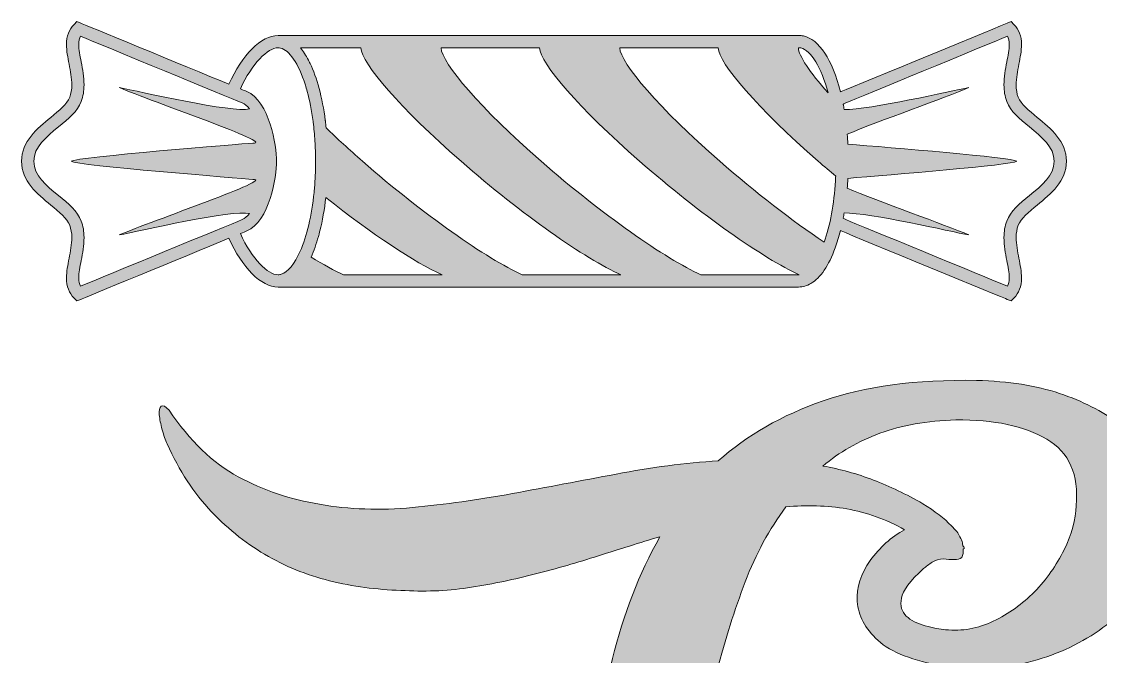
# Model space of a CAD drawing. Header units: inches. Extents: x 0.41 to 5.59, y -4.98 to -1.02.
# Drawn here: x 0.795 to 3, y -2.677 to -1.38 of the extents above; entities that cross this region are included whole.
import ezdxf

# ---------------------------------------------------------------- set-up
doc = ezdxf.new("R2010")
doc.units = ezdxf.units.IN
doc.header["$MEASUREMENT"] = 0
doc.layers.add('Layer 1', color=7, linetype='Continuous')

# ---------------------------------------------------------------- blocks, each defined once
blk = doc.blocks.new('block 4')
at = {"layer": 'Layer 1', "true_color": 0xc4963c}
h = blk.add_hatch(color=33, dxfattribs=at)
h.dxf.hatch_style = 2
edge = h.paths.add_edge_path()
edge.add_spline(control_points=[(1.0921, -2.2432), (1.0886, -2.2353), (1.0852, -2.2256), (1.0821, -2.2141), (1.079, -2.2026), (1.0771, -2.1925), (1.0762, -2.1836), (1.0753, -2.1748), (1.0766, -2.1691), (1.0801, -2.1664), (1.0837, -2.1637), (1.089, -2.1664), (1.0961, -2.1743), (1.1385, -2.2371), (1.1856, -2.2824), (1.2374, -2.3102), (1.2891, -2.338), (1.3446, -2.3568), (1.4039, -2.3665), (1.464, -2.3771), (1.5273, -2.3793), (1.5936, -2.3732), (1.66, -2.367), (1.7281, -2.3575), (1.798, -2.3446), (1.8678, -2.3318), (1.9384, -2.3186), (2.0096, -2.3049), (2.0808, -2.2912), (2.1504, -2.2821), (2.2186, -2.2777), (2.277, -2.2256), (2.3484, -2.1847), (2.4329, -2.1551), (2.5173, -2.1255), (2.6219, -2.1116), (2.7466, -2.1134), (2.8121, -2.1151), (2.8685, -2.124), (2.9158, -2.1399), (2.9631, -2.1558), (3.0032, -2.1762), (3.0359, -2.2009), (3.0686, -2.2257), (3.093, -2.2533), (3.1089, -2.2839), (3.1248, -2.3144), (3.1332, -2.3447), (3.1341, -2.3748), (3.1376, -2.4252), (3.1263, -2.4718), (3.1003, -2.5147), (3.0741, -2.5576), (3.0397, -2.5941), (2.9968, -2.6242), (2.9538, -2.6543), (2.905, -2.6762), (2.8501, -2.6899), (2.7953, -2.7036), (2.7382, -2.706), (2.679, -2.6972), (2.6162, -2.6866), (2.5715, -2.6691), (2.545, -2.6448), (2.5184, -2.6204), (2.5043, -2.5939), (2.5025, -2.5652), (2.5007, -2.5364), (2.5096, -2.5086), (2.529, -2.4816), (2.5485, -2.4546), (2.5719, -2.4336), (2.5994, -2.4185), (2.5613, -2.3973), (2.522, -2.3832), (2.4813, -2.3761), (2.4406, -2.369), (2.399, -2.3677), (2.3566, -2.3721), (2.3229, -2.4172), (2.2953, -2.4683), (2.2736, -2.5253), (2.2519, -2.5824), (2.2327, -2.6428), (2.2159, -2.7065), (2.1991, -2.7702), (2.1827, -2.8356), (2.1668, -2.9028), (2.1509, -2.9701), (2.1339, -3.0364), (2.1157, -3.1019), (2.0976, -3.1673), (2.0768, -3.2308), (2.0534, -3.2923), (2.0299, -3.3537), (2.0005, -3.4101), (1.9651, -3.4614), (2.0332, -3.4738), (2.0985, -3.4858), (2.1609, -3.4973), (2.2232, -3.5088), (2.282, -3.5183), (2.3373, -3.5258), (2.3926, -3.5333), (2.4455, -3.5382), (2.4959, -3.5404), (2.5463, -3.5426), (2.5936, -3.541), (2.6378, -3.5357), (2.6653, -3.5322), (2.7017, -3.5258), (2.7473, -3.5165), (2.7929, -3.5072), (2.8395, -3.4913), (2.8873, -3.4687), (2.9351, -3.4462), (2.9802, -3.4155), (3.0226, -3.3765), (3.0651, -3.3376), (3.0978, -3.2872), (3.1208, -3.2252), (3.1217, -3.2182), (3.1268, -3.2138), (3.1361, -3.212), (3.1454, -3.2102), (3.154, -3.2107), (3.162, -3.2133), (3.1699, -3.216), (3.1765, -3.2215), (3.1819, -3.2299), (3.1872, -3.2383), (3.1876, -3.2491), (3.1832, -3.2624), (3.1779, -3.2783), (3.1714, -3.2967), (3.1639, -3.3175), (3.1564, -3.3383), (3.15, -3.354), (3.1447, -3.3646), (3.1146, -3.4238), (3.0781, -3.4749), (3.0352, -3.5178), (2.9923, -3.5607), (2.9474, -3.5961), (2.9006, -3.624), (2.8537, -3.6518), (2.8064, -3.6728), (2.7586, -3.687), (2.7108, -3.7011), (2.6648, -3.7087), (2.6206, -3.7095), (2.5543, -3.7113), (2.4912, -3.708), (2.4315, -3.6996), (2.3718, -3.6912), (2.3128, -3.6795), (2.2544, -3.6644), (2.196, -3.6494), (2.1361, -3.6324), (2.0746, -3.6134), (2.0131, -3.5943), (1.9479, -3.5755), (1.8789, -3.557), (1.8285, -3.6021), (1.7683, -3.6377), (1.6984, -3.6638), (1.6286, -3.6898), (1.5436, -3.7016), (1.4437, -3.6989), (1.3871, -3.698), (1.3406, -3.6892), (1.3044, -3.6723), (1.2681, -3.6554), (1.2411, -3.6346), (1.2234, -3.6097), (1.2058, -3.5848), (1.1958, -3.5582), (1.1936, -3.5297), (1.1914, -3.5013), (1.1971, -3.4751), (1.2108, -3.4511), (1.2246, -3.4272), (1.2467, -3.4076), (1.2772, -3.3925), (1.3077, -3.3774), (1.3455, -3.3703), (1.3906, -3.3712), (1.4428, -3.3738), (1.5041, -3.3803), (1.5744, -3.3904), (1.6447, -3.4006), (1.721, -3.4132), (1.8033, -3.4283), (1.8404, -3.3664), (1.8689, -3.2939), (1.8889, -3.2108), (1.9088, -3.1278), (1.9271, -3.0414), (1.9439, -2.9517), (1.9607, -2.862), (1.9802, -2.7721), (2.0023, -2.682), (2.0244, -2.5919), (2.0567, -2.5088), (2.0992, -2.4328), (2.0585, -2.4452), (2.0167, -2.4582), (1.9738, -2.4719), (1.9308, -2.4856), (1.888, -2.498), (1.8451, -2.509), (1.8021, -2.5201), (1.7586, -2.5291), (1.7144, -2.5362), (1.6701, -2.5433), (1.625, -2.5455), (1.579, -2.5428), (1.5295, -2.5419), (1.4808, -2.536), (1.4331, -2.5249), (1.3853, -2.5139), (1.3406, -2.4967), (1.2991, -2.4732), (1.2575, -2.4498), (1.2188, -2.4193), (1.183, -2.3818), (1.1471, -2.3442), (1.1169, -2.298), (1.0921, -2.2432)], knot_values=[0, 0, 0, 0, 1, 1, 1, 2, 2, 2, 3, 3, 3, 4, 4, 4, 5, 5, 5, 6, 6, 6, 7, 7, 7, 8, 8, 8, 9, 9, 9, 10, 10, 10, 11, 11, 11, 12, 12, 12, 13, 13, 13, 14, 14, 14, 15, 15, 15, 16, 16, 16, 17, 17, 17, 18, 18, 18, 19, 19, 19, 20, 20, 20, 21, 21, 21, 22, 22, 22, 23, 23, 23, 24, 24, 24, 25, 25, 25, 26, 26, 26, 27, 27, 27, 28, 28, 28, 29, 29, 29, 30, 30, 30, 31, 31, 31, 32, 32, 32, 33, 33, 33, 34, 34, 34, 35, 35, 35, 36, 36, 36, 37, 37, 37, 38, 38, 38, 39, 39, 39, 40, 40, 40, 41, 41, 41, 42, 42, 42, 43, 43, 43, 44, 44, 44, 45, 45, 45, 46, 46, 46, 47, 47, 47, 48, 48, 48, 49, 49, 49, 50, 50, 50, 51, 51, 51, 52, 52, 52, 53, 53, 53, 54, 54, 54, 55, 55, 55, 56, 56, 56, 57, 57, 57, 58, 58, 58, 59, 59, 59, 60, 60, 60, 61, 61, 61, 62, 62, 62, 63, 63, 63, 64, 64, 64, 65, 65, 65, 66, 66, 66, 67, 67, 67, 68, 68, 68, 69, 69, 69, 70, 70, 70, 71, 71, 71, 72, 72, 72, 73, 73, 73, 74, 74, 74, 75, 75, 75, 76, 76, 76, 76], degree=3, periodic=1)
edge = h.paths.add_edge_path()
edge.add_spline(control_points=[(1.4238, -3.618), (1.4954, -3.6215), (1.556, -3.6146), (1.6056, -3.5972), (1.6551, -3.5799), (1.698, -3.5542), (1.7343, -3.5203), (1.6679, -3.5025), (1.6064, -3.4882), (1.5498, -3.4775), (1.4932, -3.4668), (1.4459, -3.4614), (1.4079, -3.4614), (1.3689, -3.4614), (1.3364, -3.4688), (1.3103, -3.4835), (1.2842, -3.4982), (1.2697, -3.515), (1.2666, -3.5337), (1.2635, -3.5524), (1.2741, -3.5703), (1.2984, -3.5872), (1.3227, -3.6042), (1.3645, -3.6144), (1.4238, -3.618)], knot_values=[0, 0, 0, 0, 1, 1, 1, 2, 2, 2, 3, 3, 3, 4, 4, 4, 5, 5, 5, 6, 6, 6, 7, 7, 7, 8, 8, 8, 8], degree=3, periodic=1)
edge = h.paths.add_edge_path()
edge.add_spline(control_points=[(2.7214, -2.4557), (2.7214, -2.4566), (2.7205, -2.4575), (2.7188, -2.4583), (2.7197, -2.4645), (2.7188, -2.4703), (2.7161, -2.4756), (2.7126, -2.4782), (2.7073, -2.4796), (2.7002, -2.4796), (2.6931, -2.4796), (2.686, -2.4791), (2.679, -2.4782), (2.6701, -2.4782), (2.6624, -2.4805), (2.6558, -2.4849), (2.6491, -2.4893), (2.6432, -2.4937), (2.6378, -2.4981), (2.6104, -2.5229), (2.5954, -2.5431), (2.5927, -2.5585), (2.5901, -2.574), (2.5934, -2.5862), (2.6027, -2.595), (2.612, -2.6039), (2.6248, -2.6105), (2.6412, -2.6149), (2.6575, -2.6193), (2.6715, -2.622), (2.683, -2.6229), (2.7166, -2.6264), (2.7491, -2.6207), (2.7805, -2.6056), (2.8119, -2.5906), (2.84, -2.5705), (2.8647, -2.5453), (2.8895, -2.52), (2.9096, -2.4915), (2.9251, -2.4597), (2.9406, -2.4278), (2.9488, -2.3978), (2.9497, -2.3694), (2.9558, -2.3058), (2.9359, -2.2604), (2.8899, -2.2334), (2.8439, -2.2065), (2.782, -2.1934), (2.7042, -2.1943), (2.6449, -2.1961), (2.5932, -2.2051), (2.549, -2.2215), (2.5047, -2.2379), (2.4658, -2.2602), (2.4322, -2.2885), (2.4676, -2.2947), (2.5021, -2.3042), (2.5357, -2.317), (2.5693, -2.3299), (2.6029, -2.346), (2.6365, -2.3655), (2.6613, -2.3805), (2.6807, -2.3955), (2.6949, -2.4106), (2.7037, -2.4185), (2.7095, -2.4261), (2.7122, -2.4331), (2.7148, -2.4376), (2.7166, -2.4415), (2.7175, -2.4451), (2.7175, -2.4477), (2.7177, -2.4495), (2.7181, -2.4504), (2.7186, -2.4513), (2.7197, -2.453), (2.7214, -2.4557)], knot_values=[0, 0, 0, 0, 1, 1, 1, 2, 2, 2, 3, 3, 3, 4, 4, 4, 5, 5, 5, 6, 6, 6, 7, 7, 7, 8, 8, 8, 9, 9, 9, 10, 10, 10, 11, 11, 11, 12, 12, 12, 13, 13, 13, 14, 14, 14, 15, 15, 15, 16, 16, 16, 17, 17, 17, 18, 18, 18, 19, 19, 19, 20, 20, 20, 21, 21, 21, 22, 22, 22, 23, 23, 23, 24, 24, 24, 25, 25, 25, 25], degree=3, periodic=1)
at = {"layer": 'Layer 1', "lineweight": 0}
for points, knots in [([(1.0921, -2.2432), (1.0886, -2.2353), (1.0852, -2.2256), (1.0821, -2.2141), (1.079, -2.2026), (1.0771, -2.1925), (1.0762, -2.1836), (1.0753, -2.1748), (1.0766, -2.1691), (1.0801, -2.1664), (1.0837, -2.1637), (1.089, -2.1664), (1.0961, -2.1743), (1.1385, -2.2371), (1.1856, -2.2824), (1.2374, -2.3102), (1.2891, -2.338), (1.3446, -2.3568), (1.4039, -2.3665), (1.464, -2.3771), (1.5273, -2.3793), (1.5936, -2.3732), (1.66, -2.367), (1.7281, -2.3575), (1.798, -2.3446), (1.8678, -2.3318), (1.9384, -2.3186), (2.0096, -2.3049), (2.0808, -2.2912), (2.1504, -2.2821), (2.2186, -2.2777), (2.277, -2.2256), (2.3484, -2.1847), (2.4329, -2.1551), (2.5173, -2.1255), (2.6219, -2.1116), (2.7466, -2.1134), (2.8121, -2.1151), (2.8685, -2.124), (2.9158, -2.1399), (2.9631, -2.1558), (3.0032, -2.1762), (3.0359, -2.2009), (3.0686, -2.2257), (3.093, -2.2533), (3.1089, -2.2839), (3.1248, -2.3144), (3.1332, -2.3447), (3.1341, -2.3748), (3.1376, -2.4252), (3.1263, -2.4718), (3.1003, -2.5147), (3.0741, -2.5576), (3.0397, -2.5941), (2.9968, -2.6242), (2.9538, -2.6543), (2.905, -2.6762), (2.8501, -2.6899), (2.7953, -2.7036), (2.7382, -2.706), (2.679, -2.6972), (2.6162, -2.6866), (2.5715, -2.6691), (2.545, -2.6448), (2.5184, -2.6204), (2.5043, -2.5939), (2.5025, -2.5652), (2.5007, -2.5364), (2.5096, -2.5086), (2.529, -2.4816), (2.5485, -2.4546), (2.5719, -2.4336), (2.5994, -2.4185), (2.5613, -2.3973), (2.522, -2.3832), (2.4813, -2.3761), (2.4406, -2.369), (2.399, -2.3677), (2.3566, -2.3721), (2.3229, -2.4172), (2.2953, -2.4683), (2.2736, -2.5253), (2.2519, -2.5824), (2.2327, -2.6428), (2.2159, -2.7065), (2.1991, -2.7702), (2.1827, -2.8356), (2.1668, -2.9028), (2.1509, -2.9701), (2.1339, -3.0364), (2.1157, -3.1019), (2.0976, -3.1673), (2.0768, -3.2308), (2.0534, -3.2923), (2.0299, -3.3537), (2.0005, -3.4101), (1.9651, -3.4614), (2.0332, -3.4738), (2.0985, -3.4858), (2.1609, -3.4973), (2.2232, -3.5088), (2.282, -3.5183), (2.3373, -3.5258), (2.3926, -3.5333), (2.4455, -3.5382), (2.4959, -3.5404), (2.5463, -3.5426), (2.5936, -3.541), (2.6378, -3.5357), (2.6653, -3.5322), (2.7017, -3.5258), (2.7473, -3.5165), (2.7929, -3.5072), (2.8395, -3.4913), (2.8873, -3.4687), (2.9351, -3.4462), (2.9802, -3.4155), (3.0226, -3.3765), (3.0651, -3.3376), (3.0978, -3.2872), (3.1208, -3.2252), (3.1217, -3.2182), (3.1268, -3.2138), (3.1361, -3.212), (3.1454, -3.2102), (3.154, -3.2107), (3.162, -3.2133), (3.1699, -3.216), (3.1765, -3.2215), (3.1819, -3.2299), (3.1872, -3.2383), (3.1876, -3.2491), (3.1832, -3.2624), (3.1779, -3.2783), (3.1714, -3.2967), (3.1639, -3.3175), (3.1564, -3.3383), (3.15, -3.354), (3.1447, -3.3646), (3.1146, -3.4238), (3.0781, -3.4749), (3.0352, -3.5178), (2.9923, -3.5607), (2.9474, -3.5961), (2.9006, -3.624), (2.8537, -3.6518), (2.8064, -3.6728), (2.7586, -3.687), (2.7108, -3.7011), (2.6648, -3.7087), (2.6206, -3.7095), (2.5543, -3.7113), (2.4912, -3.708), (2.4315, -3.6996), (2.3718, -3.6912), (2.3128, -3.6795), (2.2544, -3.6644), (2.196, -3.6494), (2.1361, -3.6324), (2.0746, -3.6134), (2.0131, -3.5943), (1.9479, -3.5755), (1.8789, -3.557), (1.8285, -3.6021), (1.7683, -3.6377), (1.6984, -3.6638), (1.6286, -3.6898), (1.5436, -3.7016), (1.4437, -3.6989), (1.3871, -3.698), (1.3406, -3.6892), (1.3044, -3.6723), (1.2681, -3.6554), (1.2411, -3.6346), (1.2234, -3.6097), (1.2058, -3.5848), (1.1958, -3.5582), (1.1936, -3.5297), (1.1914, -3.5013), (1.1971, -3.4751), (1.2108, -3.4511), (1.2246, -3.4272), (1.2467, -3.4076), (1.2772, -3.3925), (1.3077, -3.3774), (1.3455, -3.3703), (1.3906, -3.3712), (1.4428, -3.3738), (1.5041, -3.3803), (1.5744, -3.3904), (1.6447, -3.4006), (1.721, -3.4132), (1.8033, -3.4283), (1.8404, -3.3664), (1.8689, -3.2939), (1.8889, -3.2108), (1.9088, -3.1278), (1.9271, -3.0414), (1.9439, -2.9517), (1.9607, -2.862), (1.9802, -2.7721), (2.0023, -2.682), (2.0244, -2.5919), (2.0567, -2.5088), (2.0992, -2.4328), (2.0585, -2.4452), (2.0167, -2.4582), (1.9738, -2.4719), (1.9308, -2.4856), (1.888, -2.498), (1.8451, -2.509), (1.8021, -2.5201), (1.7586, -2.5291), (1.7144, -2.5362), (1.6701, -2.5433), (1.625, -2.5455), (1.579, -2.5428), (1.5295, -2.5419), (1.4808, -2.536), (1.4331, -2.5249), (1.3853, -2.5139), (1.3406, -2.4967), (1.2991, -2.4732), (1.2575, -2.4498), (1.2188, -2.4193), (1.183, -2.3818), (1.1471, -2.3442), (1.1169, -2.298), (1.0921, -2.2432)], [0, 0, 0, 0, 1, 1, 1, 2, 2, 2, 3, 3, 3, 4, 4, 4, 5, 5, 5, 6, 6, 6, 7, 7, 7, 8, 8, 8, 9, 9, 9, 10, 10, 10, 11, 11, 11, 12, 12, 12, 13, 13, 13, 14, 14, 14, 15, 15, 15, 16, 16, 16, 17, 17, 17, 18, 18, 18, 19, 19, 19, 20, 20, 20, 21, 21, 21, 22, 22, 22, 23, 23, 23, 24, 24, 24, 25, 25, 25, 26, 26, 26, 27, 27, 27, 28, 28, 28, 29, 29, 29, 30, 30, 30, 31, 31, 31, 32, 32, 32, 33, 33, 33, 34, 34, 34, 35, 35, 35, 36, 36, 36, 37, 37, 37, 38, 38, 38, 39, 39, 39, 40, 40, 40, 41, 41, 41, 42, 42, 42, 43, 43, 43, 44, 44, 44, 45, 45, 45, 46, 46, 46, 47, 47, 47, 48, 48, 48, 49, 49, 49, 50, 50, 50, 51, 51, 51, 52, 52, 52, 53, 53, 53, 54, 54, 54, 55, 55, 55, 56, 56, 56, 57, 57, 57, 58, 58, 58, 59, 59, 59, 60, 60, 60, 61, 61, 61, 62, 62, 62, 63, 63, 63, 64, 64, 64, 65, 65, 65, 66, 66, 66, 67, 67, 67, 68, 68, 68, 69, 69, 69, 70, 70, 70, 71, 71, 71, 72, 72, 72, 73, 73, 73, 74, 74, 74, 75, 75, 75, 76, 76, 76, 76]), ([(2.7214, -2.4557), (2.7214, -2.4566), (2.7205, -2.4575), (2.7188, -2.4583), (2.7197, -2.4645), (2.7188, -2.4703), (2.7161, -2.4756), (2.7126, -2.4782), (2.7073, -2.4796), (2.7002, -2.4796), (2.6931, -2.4796), (2.686, -2.4791), (2.679, -2.4782), (2.6701, -2.4782), (2.6624, -2.4805), (2.6558, -2.4849), (2.6491, -2.4893), (2.6432, -2.4937), (2.6378, -2.4981), (2.6104, -2.5229), (2.5954, -2.5431), (2.5927, -2.5585), (2.5901, -2.574), (2.5934, -2.5862), (2.6027, -2.595), (2.612, -2.6039), (2.6248, -2.6105), (2.6412, -2.6149), (2.6575, -2.6193), (2.6715, -2.622), (2.683, -2.6229), (2.7166, -2.6264), (2.7491, -2.6207), (2.7805, -2.6056), (2.8119, -2.5906), (2.84, -2.5705), (2.8647, -2.5453), (2.8895, -2.52), (2.9096, -2.4915), (2.9251, -2.4597), (2.9406, -2.4278), (2.9488, -2.3978), (2.9497, -2.3694), (2.9558, -2.3058), (2.9359, -2.2604), (2.8899, -2.2334), (2.8439, -2.2065), (2.782, -2.1934), (2.7042, -2.1943), (2.6449, -2.1961), (2.5932, -2.2051), (2.549, -2.2215), (2.5047, -2.2379), (2.4658, -2.2602), (2.4322, -2.2885), (2.4676, -2.2947), (2.5021, -2.3042), (2.5357, -2.317), (2.5693, -2.3299), (2.6029, -2.346), (2.6365, -2.3655), (2.6613, -2.3805), (2.6807, -2.3955), (2.6949, -2.4106), (2.7037, -2.4185), (2.7095, -2.4261), (2.7122, -2.4331), (2.7148, -2.4376), (2.7166, -2.4415), (2.7175, -2.4451), (2.7175, -2.4477), (2.7177, -2.4495), (2.7181, -2.4504), (2.7186, -2.4513), (2.7197, -2.453), (2.7214, -2.4557)], [0, 0, 0, 0, 1, 1, 1, 2, 2, 2, 3, 3, 3, 4, 4, 4, 5, 5, 5, 6, 6, 6, 7, 7, 7, 8, 8, 8, 9, 9, 9, 10, 10, 10, 11, 11, 11, 12, 12, 12, 13, 13, 13, 14, 14, 14, 15, 15, 15, 16, 16, 16, 17, 17, 17, 18, 18, 18, 19, 19, 19, 20, 20, 20, 21, 21, 21, 22, 22, 22, 23, 23, 23, 24, 24, 24, 25, 25, 25, 25])]:
    blk.add_open_spline(points, degree=3, knots=knots, dxfattribs=at)
blk = doc.blocks.new('block 2')
at = {"layer": 'Layer 1', "true_color": 0xc4963c}
h = blk.add_hatch(color=33, dxfattribs=at)
h.dxf.hatch_style = 2
edge = h.paths.add_edge_path()
edge.add_spline(control_points=[(2.47, -1.523), (2.4694, -1.5232), (2.4688, -1.5235), (2.4682, -1.5238), (2.4517, -1.4579), (2.4246, -1.4166), (2.3926, -1.4096), (2.3894, -1.4089), (2.386, -1.4085), (2.3827, -1.4085), (2.3827, -1.4085), (1.319, -1.4085), (1.319, -1.4085), (1.2844, -1.4085), (1.2454, -1.4481), (1.2185, -1.5081), (1.1287, -1.4711), (0.9181, -1.3843), (0.9156, -1.3833), (0.9156, -1.3833), (0.9079, -1.3801), (0.9079, -1.3801), (0.9079, -1.3801), (0.902, -1.386), (0.902, -1.386), (0.8916, -1.3962), (0.8866, -1.4096), (0.8866, -1.4271), (0.8866, -1.4399), (0.8892, -1.4532), (0.8919, -1.4673), (0.8946, -1.4813), (0.8974, -1.4959), (0.8974, -1.5096), (0.8974, -1.5191), (0.896, -1.5273), (0.8933, -1.5346), (0.8881, -1.5485), (0.8718, -1.5618), (0.8545, -1.576), (0.8265, -1.5989), (0.7948, -1.6248), (0.7948, -1.6656), (0.7948, -1.7063), (0.8265, -1.7322), (0.8545, -1.7551), (0.8718, -1.7693), (0.8881, -1.7826), (0.8933, -1.7965), (0.896, -1.8038), (0.8974, -1.812), (0.8974, -1.8215), (0.8974, -1.8352), (0.8946, -1.8498), (0.8919, -1.8638), (0.8892, -1.8779), (0.8866, -1.8912), (0.8866, -1.904), (0.8866, -1.9215), (0.8916, -1.9349), (0.902, -1.9451), (0.902, -1.9451), (0.9079, -1.951), (0.9079, -1.951), (0.9079, -1.951), (0.9156, -1.9478), (0.9156, -1.9478), (0.9181, -1.9468), (1.1287, -1.86), (1.2185, -1.823), (1.2454, -1.883), (1.2844, -1.9226), (1.319, -1.9226), (1.319, -1.9226), (2.3827, -1.9226), (2.3827, -1.9226), (2.3914, -1.9226), (2.3999, -1.9201), (2.408, -1.9153), (2.4273, -1.9038), (2.4444, -1.8788), (2.4575, -1.8427), (2.4615, -1.8317), (2.4651, -1.8198), (2.4682, -1.8073), (2.4688, -1.8076), (2.4694, -1.8079), (2.47, -1.8081), (2.5069, -1.8232), (2.8062, -1.9466), (2.8092, -1.9478), (2.8092, -1.9478), (2.8169, -1.951), (2.8169, -1.951), (2.8169, -1.951), (2.8228, -1.9451), (2.8228, -1.9451), (2.8331, -1.9349), (2.8382, -1.9215), (2.8382, -1.904), (2.8382, -1.8912), (2.8356, -1.8779), (2.8329, -1.8638), (2.8302, -1.8498), (2.8274, -1.8352), (2.8274, -1.8215), (2.8274, -1.812), (2.8287, -1.8038), (2.8315, -1.7965), (2.8367, -1.7826), (2.853, -1.7693), (2.8703, -1.7551), (2.8983, -1.7322), (2.93, -1.7063), (2.93, -1.6656), (2.93, -1.6248), (2.8983, -1.5989), (2.8703, -1.576), (2.853, -1.5618), (2.8367, -1.5485), (2.8315, -1.5346), (2.8287, -1.5273), (2.8274, -1.5191), (2.8274, -1.5096), (2.8274, -1.4959), (2.8302, -1.4813), (2.8329, -1.4673), (2.8356, -1.4532), (2.8382, -1.4399), (2.8382, -1.4271), (2.8382, -1.4096), (2.8331, -1.3962), (2.8228, -1.386), (2.8228, -1.386), (2.8169, -1.3801), (2.8169, -1.3801), (2.8169, -1.3801), (2.8092, -1.3833), (2.8092, -1.3833), (2.8062, -1.3845), (2.5069, -1.5079), (2.47, -1.523)], knot_values=[0, 0, 0, 0, 1, 1, 1, 2, 2, 2, 3, 3, 3, 4, 4, 4, 5, 5, 5, 6, 6, 6, 7, 7, 7, 8, 8, 8, 9, 9, 9, 10, 10, 10, 11, 11, 11, 12, 12, 12, 13, 13, 13, 14, 14, 14, 15, 15, 15, 16, 16, 16, 17, 17, 17, 18, 18, 18, 19, 19, 19, 20, 20, 20, 21, 21, 21, 22, 22, 22, 23, 23, 23, 24, 24, 24, 25, 25, 25, 26, 26, 26, 27, 27, 27, 28, 28, 28, 29, 29, 29, 30, 30, 30, 31, 31, 31, 32, 32, 32, 33, 33, 33, 34, 34, 34, 35, 35, 35, 36, 36, 36, 37, 37, 37, 38, 38, 38, 39, 39, 39, 40, 40, 40, 41, 41, 41, 42, 42, 42, 43, 43, 43, 44, 44, 44, 45, 45, 45, 46, 46, 46, 47, 47, 47, 47], degree=3, periodic=1)
edge = h.paths.add_edge_path()
edge.add_spline(control_points=[(2.3827, -1.4336), (2.3842, -1.4336), (2.3857, -1.4338), (2.3872, -1.4341), (2.4082, -1.4386), (2.4292, -1.4738), (2.4429, -1.5258), (2.4049, -1.4831), (2.3831, -1.4504), (2.3822, -1.4336), (2.3822, -1.4336), (2.3827, -1.4336), (2.3827, -1.4336)], knot_values=[0, 0, 0, 0, 1, 1, 1, 2, 2, 2, 3, 3, 3, 4, 4, 4, 4], degree=3, periodic=1)
edge = h.paths.add_edge_path()
edge.add_spline(control_points=[(2.3827, -1.8975), (2.3827, -1.8975), (2.1832, -1.8975), (2.1832, -1.8975), (2.1107, -1.8652), (1.9803, -1.7736), (1.8566, -1.6656), (1.733, -1.5575), (1.6536, -1.4659), (1.652, -1.4336), (1.652, -1.4336), (1.8533, -1.4336), (1.8533, -1.4336), (1.8549, -1.4659), (1.9342, -1.5575), (2.0579, -1.6656), (2.1814, -1.7735), (2.3117, -1.865), (2.3842, -1.8974), (2.3837, -1.8974), (2.3832, -1.8975), (2.3827, -1.8975)], knot_values=[0, 0, 0, 0, 1, 1, 1, 2, 2, 2, 3, 3, 3, 4, 4, 4, 5, 5, 5, 6, 6, 6, 7, 7, 7, 7], degree=3, periodic=1)
edge = h.paths.add_edge_path()
edge.add_spline(control_points=[(1.4529, -1.8975), (1.4342, -1.8892), (1.4117, -1.8769), (1.3864, -1.8614), (1.3921, -1.8487), (1.3971, -1.8346), (1.4014, -1.8193), (1.4018, -1.8178), (1.4022, -1.8163), (1.4026, -1.8148), (1.4032, -1.8125), (1.4038, -1.8103), (1.4043, -1.808), (1.4097, -1.7871), (1.4138, -1.7641), (1.4165, -1.7396), (1.5103, -1.814), (1.599, -1.8729), (1.6541, -1.8975), (1.6541, -1.8975), (1.4529, -1.8975), (1.4529, -1.8975)], knot_values=[0, 0, 0, 0, 1, 1, 1, 2, 2, 2, 3, 3, 3, 4, 4, 4, 5, 5, 5, 6, 6, 6, 7, 7, 7, 7], degree=3, periodic=1)
edge = h.paths.add_edge_path()
edge.add_spline(control_points=[(1.8181, -1.8975), (1.7456, -1.8652), (1.6152, -1.7736), (1.4915, -1.6656), (1.4645, -1.6419), (1.4396, -1.6191), (1.4172, -1.5976), (1.4167, -1.5927), (1.4162, -1.5878), (1.4156, -1.583), (1.4156, -1.583), (1.4155, -1.5822), (1.4155, -1.5822), (1.4093, -1.5344), (1.3985, -1.4948), (1.3844, -1.4655), (1.3838, -1.4641), (1.3832, -1.4629), (1.3825, -1.4616), (1.3821, -1.4607), (1.3816, -1.4597), (1.3811, -1.4588), (1.3761, -1.4492), (1.3706, -1.4407), (1.3647, -1.4336), (1.3647, -1.4336), (1.4882, -1.4336), (1.4882, -1.4336), (1.4898, -1.4659), (1.5691, -1.5575), (1.6928, -1.6656), (1.8164, -1.7736), (1.9469, -1.8652), (2.0193, -1.8975), (2.0193, -1.8975), (1.8181, -1.8975), (1.8181, -1.8975)], knot_values=[0, 0, 0, 0, 1, 1, 1, 2, 2, 2, 3, 3, 3, 4, 4, 4, 5, 5, 5, 6, 6, 6, 7, 7, 7, 8, 8, 8, 9, 9, 9, 10, 10, 10, 11, 11, 11, 12, 12, 12, 12], degree=3, periodic=1)
edge = h.paths.add_edge_path()
edge.add_spline(control_points=[(0.915, -1.921), (0.9127, -1.9165), (0.9117, -1.911), (0.9117, -1.904), (0.9117, -1.8936), (0.914, -1.8814), (0.9165, -1.8686), (0.9194, -1.8533), (0.9224, -1.8376), (0.9224, -1.8215), (0.9224, -1.809), (0.9206, -1.7979), (0.9168, -1.7878), (0.9092, -1.7675), (0.8903, -1.7521), (0.8703, -1.7357), (0.8455, -1.7154), (0.8198, -1.6944), (0.8198, -1.6656), (0.8198, -1.6367), (0.8455, -1.6157), (0.8703, -1.5954), (0.8903, -1.579), (0.9092, -1.5636), (0.9168, -1.5433), (0.9206, -1.5332), (0.9224, -1.5222), (0.9224, -1.5096), (0.9224, -1.4935), (0.9194, -1.4778), (0.9165, -1.4625), (0.914, -1.4497), (0.9117, -1.4375), (0.9117, -1.4271), (0.9117, -1.4201), (0.9127, -1.4146), (0.915, -1.4101), (0.9653, -1.4309), (1.212, -1.5325), (1.2453, -1.5462), (1.2508, -1.5484), (1.2558, -1.5528), (1.2604, -1.5587), (1.2273, -1.5677), (1.0347, -1.5226), (0.9942, -1.5149), (1.0603, -1.5433), (1.3159, -1.6306), (1.2673, -1.6284), (1.2443, -1.6306), (0.905, -1.6568), (0.8964, -1.6656), (0.905, -1.6743), (1.2443, -1.7005), (1.2673, -1.7027), (1.3159, -1.7005), (1.0603, -1.7878), (0.9942, -1.8162), (1.0347, -1.8085), (1.2273, -1.7634), (1.2604, -1.7724), (1.2558, -1.7783), (1.2508, -1.7827), (1.2453, -1.7849), (1.212, -1.7986), (0.9653, -1.9002), (0.915, -1.921)], knot_values=[0, 0, 0, 0, 1, 1, 1, 2, 2, 2, 3, 3, 3, 4, 4, 4, 5, 5, 5, 6, 6, 6, 7, 7, 7, 8, 8, 8, 9, 9, 9, 10, 10, 10, 11, 11, 11, 12, 12, 12, 13, 13, 13, 14, 14, 14, 15, 15, 15, 16, 16, 16, 17, 17, 17, 18, 18, 18, 19, 19, 19, 20, 20, 20, 21, 21, 21, 22, 22, 22, 22], degree=3, periodic=1)
edge = h.paths.add_edge_path()
edge.add_spline(control_points=[(1.2419, -1.8134), (1.2476, -1.8111), (1.2519, -1.8093), (1.2548, -1.8081), (1.3013, -1.7891), (1.3157, -1.697), (1.3157, -1.6656), (1.3157, -1.6341), (1.3013, -1.542), (1.2548, -1.523), (1.2519, -1.5218), (1.2476, -1.52), (1.2419, -1.5177), (1.2657, -1.4655), (1.2979, -1.4336), (1.319, -1.4336), (1.3205, -1.4336), (1.3221, -1.4338), (1.3237, -1.4342), (1.3238, -1.4342), (1.324, -1.4343), (1.3242, -1.4343), (1.3413, -1.4387), (1.3605, -1.4643), (1.3747, -1.5099), (1.3748, -1.51), (1.3748, -1.51), (1.3748, -1.51), (1.3761, -1.5141), (1.3773, -1.5184), (1.3785, -1.5229), (1.3785, -1.5229), (1.3785, -1.523), (1.3786, -1.523), (1.3834, -1.5409), (1.3875, -1.5615), (1.3905, -1.5846), (1.3905, -1.5846), (1.3906, -1.5854), (1.3906, -1.5854), (1.3923, -1.5982), (1.3935, -1.6112), (1.3944, -1.6246), (1.3944, -1.6246), (1.3944, -1.6247), (1.3944, -1.6248), (1.3948, -1.6311), (1.395, -1.6374), (1.3953, -1.6438), (1.3953, -1.6448), (1.3953, -1.6457), (1.3953, -1.6467), (1.3955, -1.6529), (1.3956, -1.6592), (1.3956, -1.6656), (1.3956, -1.6706), (1.3956, -1.6755), (1.3954, -1.6805), (1.3954, -1.6817), (1.3954, -1.6828), (1.3953, -1.684), (1.3952, -1.6881), (1.3951, -1.6923), (1.3949, -1.6964), (1.3949, -1.6972), (1.3948, -1.6979), (1.3948, -1.6987), (1.3945, -1.7035), (1.3942, -1.7083), (1.3939, -1.713), (1.3939, -1.7137), (1.3938, -1.7143), (1.3938, -1.7149), (1.3934, -1.7197), (1.393, -1.7244), (1.3925, -1.7291), (1.3878, -1.7761), (1.3777, -1.8189), (1.364, -1.8496), (1.3526, -1.8755), (1.3387, -1.8923), (1.3255, -1.8965), (1.3245, -1.8968), (1.3235, -1.897), (1.3226, -1.8972), (1.3214, -1.8974), (1.3202, -1.8975), (1.319, -1.8975), (1.2979, -1.8975), (1.2657, -1.8656), (1.2419, -1.8134)], knot_values=[0, 0, 0, 0, 1, 1, 1, 2, 2, 2, 3, 3, 3, 4, 4, 4, 5, 5, 5, 6, 6, 6, 7, 7, 7, 8, 8, 8, 9, 9, 9, 10, 10, 10, 11, 11, 11, 12, 12, 12, 13, 13, 13, 14, 14, 14, 15, 15, 15, 16, 16, 16, 17, 17, 17, 18, 18, 18, 19, 19, 19, 20, 20, 20, 21, 21, 21, 22, 22, 22, 23, 23, 23, 24, 24, 24, 25, 25, 25, 26, 26, 26, 27, 27, 27, 28, 28, 28, 29, 29, 29, 30, 30, 30, 30], degree=3, periodic=1)
edge = h.paths.add_edge_path()
edge.add_spline(control_points=[(2.435, -1.8312), (2.3705, -1.7876), (2.2949, -1.7295), (2.2218, -1.6656), (2.0981, -1.5575), (2.0188, -1.4659), (2.0172, -1.4336), (2.0172, -1.4336), (2.2184, -1.4336), (2.2184, -1.4336), (2.22, -1.4659), (2.2993, -1.5575), (2.423, -1.6656), (2.4348, -1.6759), (2.4467, -1.686), (2.4586, -1.696), (2.4584, -1.6991), (2.4583, -1.7023), (2.4582, -1.7053), (2.4552, -1.7532), (2.4472, -1.7966), (2.435, -1.8312)], knot_values=[0, 0, 0, 0, 1, 1, 1, 2, 2, 2, 3, 3, 3, 4, 4, 4, 5, 5, 5, 6, 6, 6, 7, 7, 7, 7], degree=3, periodic=1)
edge = h.paths.add_edge_path()
edge.add_spline(control_points=[(2.8131, -1.4271), (2.8131, -1.4375), (2.8108, -1.4497), (2.8083, -1.4626), (2.8054, -1.4778), (2.8024, -1.4935), (2.8024, -1.5096), (2.8024, -1.5222), (2.8042, -1.5332), (2.808, -1.5433), (2.8156, -1.5636), (2.8345, -1.579), (2.8544, -1.5954), (2.8793, -1.6157), (2.905, -1.6367), (2.905, -1.6656), (2.905, -1.6944), (2.8793, -1.7154), (2.8544, -1.7357), (2.8345, -1.7521), (2.8156, -1.7675), (2.808, -1.7878), (2.8042, -1.7979), (2.8024, -1.809), (2.8024, -1.8215), (2.8024, -1.8376), (2.8054, -1.8533), (2.8083, -1.8686), (2.8108, -1.8814), (2.8131, -1.8936), (2.8131, -1.904), (2.8131, -1.911), (2.8121, -1.9165), (2.8098, -1.921), (2.7595, -1.9002), (2.5128, -1.7986), (2.4795, -1.7849), (2.4776, -1.7841), (2.4757, -1.7831), (2.4739, -1.7818), (2.4746, -1.7783), (2.4752, -1.7748), (2.4758, -1.7712), (2.5285, -1.7707), (2.6934, -1.8091), (2.7306, -1.8162), (2.6842, -1.7963), (2.5445, -1.7473), (2.4821, -1.7207), (2.4825, -1.7161), (2.4829, -1.7115), (2.4832, -1.7069), (2.4833, -1.7048), (2.4833, -1.7026), (2.4835, -1.7005), (2.5679, -1.6936), (2.8209, -1.6731), (2.8284, -1.6656), (2.8209, -1.658), (2.568, -1.6375), (2.4835, -1.6306), (2.4831, -1.6238), (2.4826, -1.6171), (2.4821, -1.6105), (2.5445, -1.5838), (2.6842, -1.5349), (2.7306, -1.5149), (2.6934, -1.522), (2.5285, -1.5604), (2.4758, -1.5599), (2.4752, -1.5563), (2.4745, -1.5528), (2.4738, -1.5494), (2.4757, -1.5481), (2.4775, -1.547), (2.4795, -1.5462), (2.5128, -1.5325), (2.7595, -1.4309), (2.8098, -1.4101), (2.8121, -1.4146), (2.8131, -1.4201), (2.8131, -1.4271)], knot_values=[0, 0, 0, 0, 1, 1, 1, 2, 2, 2, 3, 3, 3, 4, 4, 4, 5, 5, 5, 6, 6, 6, 7, 7, 7, 8, 8, 8, 9, 9, 9, 10, 10, 10, 11, 11, 11, 12, 12, 12, 13, 13, 13, 14, 14, 14, 15, 15, 15, 16, 16, 16, 17, 17, 17, 18, 18, 18, 19, 19, 19, 20, 20, 20, 21, 21, 21, 22, 22, 22, 23, 23, 23, 24, 24, 24, 25, 25, 25, 26, 26, 26, 27, 27, 27, 27], degree=3, periodic=1)
at = {"layer": 'Layer 1', "lineweight": 0}
for points, knots in [([(2.47, -1.523), (2.4694, -1.5232), (2.4688, -1.5235), (2.4682, -1.5238), (2.4517, -1.4579), (2.4246, -1.4166), (2.3926, -1.4096), (2.3894, -1.4089), (2.386, -1.4085), (2.3827, -1.4085), (2.3827, -1.4085), (1.319, -1.4085), (1.319, -1.4085), (1.2844, -1.4085), (1.2454, -1.4481), (1.2185, -1.5081), (1.1287, -1.4711), (0.9181, -1.3843), (0.9156, -1.3833), (0.9156, -1.3833), (0.9079, -1.3801), (0.9079, -1.3801), (0.9079, -1.3801), (0.902, -1.386), (0.902, -1.386), (0.8916, -1.3962), (0.8866, -1.4096), (0.8866, -1.4271), (0.8866, -1.4399), (0.8892, -1.4532), (0.8919, -1.4673), (0.8946, -1.4813), (0.8974, -1.4959), (0.8974, -1.5096), (0.8974, -1.5191), (0.896, -1.5273), (0.8933, -1.5346), (0.8881, -1.5485), (0.8718, -1.5618), (0.8545, -1.576), (0.8265, -1.5989), (0.7948, -1.6248), (0.7948, -1.6656), (0.7948, -1.7063), (0.8265, -1.7322), (0.8545, -1.7551), (0.8718, -1.7693), (0.8881, -1.7826), (0.8933, -1.7965), (0.896, -1.8038), (0.8974, -1.812), (0.8974, -1.8215), (0.8974, -1.8352), (0.8946, -1.8498), (0.8919, -1.8638), (0.8892, -1.8779), (0.8866, -1.8912), (0.8866, -1.904), (0.8866, -1.9215), (0.8916, -1.9349), (0.902, -1.9451), (0.902, -1.9451), (0.9079, -1.951), (0.9079, -1.951), (0.9079, -1.951), (0.9156, -1.9478), (0.9156, -1.9478), (0.9181, -1.9468), (1.1287, -1.86), (1.2185, -1.823), (1.2454, -1.883), (1.2844, -1.9226), (1.319, -1.9226), (1.319, -1.9226), (2.3827, -1.9226), (2.3827, -1.9226), (2.3914, -1.9226), (2.3999, -1.9201), (2.408, -1.9153), (2.4273, -1.9038), (2.4444, -1.8788), (2.4575, -1.8427), (2.4615, -1.8317), (2.4651, -1.8198), (2.4682, -1.8073), (2.4688, -1.8076), (2.4694, -1.8079), (2.47, -1.8081), (2.5069, -1.8232), (2.8062, -1.9466), (2.8092, -1.9478), (2.8092, -1.9478), (2.8169, -1.951), (2.8169, -1.951), (2.8169, -1.951), (2.8228, -1.9451), (2.8228, -1.9451), (2.8331, -1.9349), (2.8382, -1.9215), (2.8382, -1.904), (2.8382, -1.8912), (2.8356, -1.8779), (2.8329, -1.8638), (2.8302, -1.8498), (2.8274, -1.8352), (2.8274, -1.8215), (2.8274, -1.812), (2.8287, -1.8038), (2.8315, -1.7965), (2.8367, -1.7826), (2.853, -1.7693), (2.8703, -1.7551), (2.8983, -1.7322), (2.93, -1.7063), (2.93, -1.6656), (2.93, -1.6248), (2.8983, -1.5989), (2.8703, -1.576), (2.853, -1.5618), (2.8367, -1.5485), (2.8315, -1.5346), (2.8287, -1.5273), (2.8274, -1.5191), (2.8274, -1.5096), (2.8274, -1.4959), (2.8302, -1.4813), (2.8329, -1.4673), (2.8356, -1.4532), (2.8382, -1.4399), (2.8382, -1.4271), (2.8382, -1.4096), (2.8331, -1.3962), (2.8228, -1.386), (2.8228, -1.386), (2.8169, -1.3801), (2.8169, -1.3801), (2.8169, -1.3801), (2.8092, -1.3833), (2.8092, -1.3833), (2.8062, -1.3845), (2.5069, -1.5079), (2.47, -1.523)], [0, 0, 0, 0, 1, 1, 1, 2, 2, 2, 3, 3, 3, 4, 4, 4, 5, 5, 5, 6, 6, 6, 7, 7, 7, 8, 8, 8, 9, 9, 9, 10, 10, 10, 11, 11, 11, 12, 12, 12, 13, 13, 13, 14, 14, 14, 15, 15, 15, 16, 16, 16, 17, 17, 17, 18, 18, 18, 19, 19, 19, 20, 20, 20, 21, 21, 21, 22, 22, 22, 23, 23, 23, 24, 24, 24, 25, 25, 25, 26, 26, 26, 27, 27, 27, 28, 28, 28, 29, 29, 29, 30, 30, 30, 31, 31, 31, 32, 32, 32, 33, 33, 33, 34, 34, 34, 35, 35, 35, 36, 36, 36, 37, 37, 37, 38, 38, 38, 39, 39, 39, 40, 40, 40, 41, 41, 41, 42, 42, 42, 43, 43, 43, 44, 44, 44, 45, 45, 45, 46, 46, 46, 47, 47, 47, 47]), ([(0.915, -1.921), (0.9127, -1.9165), (0.9117, -1.911), (0.9117, -1.904), (0.9117, -1.8936), (0.914, -1.8814), (0.9165, -1.8686), (0.9194, -1.8533), (0.9224, -1.8376), (0.9224, -1.8215), (0.9224, -1.809), (0.9206, -1.7979), (0.9168, -1.7878), (0.9092, -1.7675), (0.8903, -1.7521), (0.8703, -1.7357), (0.8455, -1.7154), (0.8198, -1.6944), (0.8198, -1.6656), (0.8198, -1.6367), (0.8455, -1.6157), (0.8703, -1.5954), (0.8903, -1.579), (0.9092, -1.5636), (0.9168, -1.5433), (0.9206, -1.5332), (0.9224, -1.5222), (0.9224, -1.5096), (0.9224, -1.4935), (0.9194, -1.4778), (0.9165, -1.4625), (0.914, -1.4497), (0.9117, -1.4375), (0.9117, -1.4271), (0.9117, -1.4201), (0.9127, -1.4146), (0.915, -1.4101), (0.9653, -1.4309), (1.212, -1.5325), (1.2453, -1.5462), (1.2508, -1.5484), (1.2558, -1.5528), (1.2604, -1.5587), (1.2273, -1.5677), (1.0347, -1.5226), (0.9942, -1.5149), (1.0603, -1.5433), (1.3159, -1.6306), (1.2673, -1.6284), (1.2443, -1.6306), (0.905, -1.6568), (0.8964, -1.6656), (0.905, -1.6743), (1.2443, -1.7005), (1.2673, -1.7027), (1.3159, -1.7005), (1.0603, -1.7878), (0.9942, -1.8162), (1.0347, -1.8085), (1.2273, -1.7634), (1.2604, -1.7724), (1.2558, -1.7783), (1.2508, -1.7827), (1.2453, -1.7849), (1.212, -1.7986), (0.9653, -1.9002), (0.915, -1.921)], [0, 0, 0, 0, 1, 1, 1, 2, 2, 2, 3, 3, 3, 4, 4, 4, 5, 5, 5, 6, 6, 6, 7, 7, 7, 8, 8, 8, 9, 9, 9, 10, 10, 10, 11, 11, 11, 12, 12, 12, 13, 13, 13, 14, 14, 14, 15, 15, 15, 16, 16, 16, 17, 17, 17, 18, 18, 18, 19, 19, 19, 20, 20, 20, 21, 21, 21, 22, 22, 22, 22]), ([(2.8131, -1.4271), (2.8131, -1.4375), (2.8108, -1.4497), (2.8083, -1.4626), (2.8054, -1.4778), (2.8024, -1.4935), (2.8024, -1.5096), (2.8024, -1.5222), (2.8042, -1.5332), (2.808, -1.5433), (2.8156, -1.5636), (2.8345, -1.579), (2.8544, -1.5954), (2.8793, -1.6157), (2.905, -1.6367), (2.905, -1.6656), (2.905, -1.6944), (2.8793, -1.7154), (2.8544, -1.7357), (2.8345, -1.7521), (2.8156, -1.7675), (2.808, -1.7878), (2.8042, -1.7979), (2.8024, -1.809), (2.8024, -1.8215), (2.8024, -1.8376), (2.8054, -1.8533), (2.8083, -1.8686), (2.8108, -1.8814), (2.8131, -1.8936), (2.8131, -1.904), (2.8131, -1.911), (2.8121, -1.9165), (2.8098, -1.921), (2.7595, -1.9002), (2.5128, -1.7986), (2.4795, -1.7849), (2.4776, -1.7841), (2.4757, -1.7831), (2.4739, -1.7818), (2.4746, -1.7783), (2.4752, -1.7748), (2.4758, -1.7712), (2.5285, -1.7707), (2.6934, -1.8091), (2.7306, -1.8162), (2.6842, -1.7963), (2.5445, -1.7473), (2.4821, -1.7207), (2.4825, -1.7161), (2.4829, -1.7115), (2.4832, -1.7069), (2.4833, -1.7048), (2.4833, -1.7026), (2.4835, -1.7005), (2.5679, -1.6936), (2.8209, -1.6731), (2.8284, -1.6656), (2.8209, -1.658), (2.568, -1.6375), (2.4835, -1.6306), (2.4831, -1.6238), (2.4826, -1.6171), (2.4821, -1.6105), (2.5445, -1.5838), (2.6842, -1.5349), (2.7306, -1.5149), (2.6934, -1.522), (2.5285, -1.5604), (2.4758, -1.5599), (2.4752, -1.5563), (2.4745, -1.5528), (2.4738, -1.5494), (2.4757, -1.5481), (2.4775, -1.547), (2.4795, -1.5462), (2.5128, -1.5325), (2.7595, -1.4309), (2.8098, -1.4101), (2.8121, -1.4146), (2.8131, -1.4201), (2.8131, -1.4271)], [0, 0, 0, 0, 1, 1, 1, 2, 2, 2, 3, 3, 3, 4, 4, 4, 5, 5, 5, 6, 6, 6, 7, 7, 7, 8, 8, 8, 9, 9, 9, 10, 10, 10, 11, 11, 11, 12, 12, 12, 13, 13, 13, 14, 14, 14, 15, 15, 15, 16, 16, 16, 17, 17, 17, 18, 18, 18, 19, 19, 19, 20, 20, 20, 21, 21, 21, 22, 22, 22, 23, 23, 23, 24, 24, 24, 25, 25, 25, 26, 26, 26, 27, 27, 27, 27]), ([(1.2419, -1.8134), (1.2476, -1.8111), (1.2519, -1.8093), (1.2548, -1.8081), (1.3013, -1.7891), (1.3157, -1.697), (1.3157, -1.6656), (1.3157, -1.6341), (1.3013, -1.542), (1.2548, -1.523), (1.2519, -1.5218), (1.2476, -1.52), (1.2419, -1.5177), (1.2657, -1.4655), (1.2979, -1.4336), (1.319, -1.4336), (1.3205, -1.4336), (1.3221, -1.4338), (1.3237, -1.4342), (1.3238, -1.4342), (1.324, -1.4343), (1.3242, -1.4343), (1.3413, -1.4387), (1.3605, -1.4643), (1.3747, -1.5099), (1.3748, -1.51), (1.3748, -1.51), (1.3748, -1.51), (1.3761, -1.5141), (1.3773, -1.5184), (1.3785, -1.5229), (1.3785, -1.5229), (1.3785, -1.523), (1.3786, -1.523), (1.3834, -1.5409), (1.3875, -1.5615), (1.3905, -1.5846), (1.3905, -1.5846), (1.3906, -1.5854), (1.3906, -1.5854), (1.3923, -1.5982), (1.3935, -1.6112), (1.3944, -1.6246), (1.3944, -1.6246), (1.3944, -1.6247), (1.3944, -1.6248), (1.3948, -1.6311), (1.395, -1.6374), (1.3953, -1.6438), (1.3953, -1.6448), (1.3953, -1.6457), (1.3953, -1.6467), (1.3955, -1.6529), (1.3956, -1.6592), (1.3956, -1.6656), (1.3956, -1.6706), (1.3956, -1.6755), (1.3954, -1.6805), (1.3954, -1.6817), (1.3954, -1.6828), (1.3953, -1.684), (1.3952, -1.6881), (1.3951, -1.6923), (1.3949, -1.6964), (1.3949, -1.6972), (1.3948, -1.6979), (1.3948, -1.6987), (1.3945, -1.7035), (1.3942, -1.7083), (1.3939, -1.713), (1.3939, -1.7137), (1.3938, -1.7143), (1.3938, -1.7149), (1.3934, -1.7197), (1.393, -1.7244), (1.3925, -1.7291), (1.3878, -1.7761), (1.3777, -1.8189), (1.364, -1.8496), (1.3526, -1.8755), (1.3387, -1.8923), (1.3255, -1.8965), (1.3245, -1.8968), (1.3235, -1.897), (1.3226, -1.8972), (1.3214, -1.8974), (1.3202, -1.8975), (1.319, -1.8975), (1.2979, -1.8975), (1.2657, -1.8656), (1.2419, -1.8134)], [0, 0, 0, 0, 1, 1, 1, 2, 2, 2, 3, 3, 3, 4, 4, 4, 5, 5, 5, 6, 6, 6, 7, 7, 7, 8, 8, 8, 9, 9, 9, 10, 10, 10, 11, 11, 11, 12, 12, 12, 13, 13, 13, 14, 14, 14, 15, 15, 15, 16, 16, 16, 17, 17, 17, 18, 18, 18, 19, 19, 19, 20, 20, 20, 21, 21, 21, 22, 22, 22, 23, 23, 23, 24, 24, 24, 25, 25, 25, 26, 26, 26, 27, 27, 27, 28, 28, 28, 29, 29, 29, 30, 30, 30, 30]), ([(1.8181, -1.8975), (1.7456, -1.8652), (1.6152, -1.7736), (1.4915, -1.6656), (1.4645, -1.6419), (1.4396, -1.6191), (1.4172, -1.5976), (1.4167, -1.5927), (1.4162, -1.5878), (1.4156, -1.583), (1.4156, -1.583), (1.4155, -1.5822), (1.4155, -1.5822), (1.4093, -1.5344), (1.3985, -1.4948), (1.3844, -1.4655), (1.3838, -1.4641), (1.3832, -1.4629), (1.3825, -1.4616), (1.3821, -1.4607), (1.3816, -1.4597), (1.3811, -1.4588), (1.3761, -1.4492), (1.3706, -1.4407), (1.3647, -1.4336), (1.3647, -1.4336), (1.4882, -1.4336), (1.4882, -1.4336), (1.4898, -1.4659), (1.5691, -1.5575), (1.6928, -1.6656), (1.8164, -1.7736), (1.9469, -1.8652), (2.0193, -1.8975), (2.0193, -1.8975), (1.8181, -1.8975), (1.8181, -1.8975)], [0, 0, 0, 0, 1, 1, 1, 2, 2, 2, 3, 3, 3, 4, 4, 4, 5, 5, 5, 6, 6, 6, 7, 7, 7, 8, 8, 8, 9, 9, 9, 10, 10, 10, 11, 11, 11, 12, 12, 12, 12]), ([(2.3827, -1.8975), (2.3827, -1.8975), (2.1832, -1.8975), (2.1832, -1.8975), (2.1107, -1.8652), (1.9803, -1.7736), (1.8566, -1.6656), (1.733, -1.5575), (1.6536, -1.4659), (1.652, -1.4336), (1.652, -1.4336), (1.8533, -1.4336), (1.8533, -1.4336), (1.8549, -1.4659), (1.9342, -1.5575), (2.0579, -1.6656), (2.1814, -1.7735), (2.3117, -1.865), (2.3842, -1.8974), (2.3837, -1.8974), (2.3832, -1.8975), (2.3827, -1.8975)], [0, 0, 0, 0, 1, 1, 1, 2, 2, 2, 3, 3, 3, 4, 4, 4, 5, 5, 5, 6, 6, 6, 7, 7, 7, 7]), ([(2.435, -1.8312), (2.3705, -1.7876), (2.2949, -1.7295), (2.2218, -1.6656), (2.0981, -1.5575), (2.0188, -1.4659), (2.0172, -1.4336), (2.0172, -1.4336), (2.2184, -1.4336), (2.2184, -1.4336), (2.22, -1.4659), (2.2993, -1.5575), (2.423, -1.6656), (2.4348, -1.6759), (2.4467, -1.686), (2.4586, -1.696), (2.4584, -1.6991), (2.4583, -1.7023), (2.4582, -1.7053), (2.4552, -1.7532), (2.4472, -1.7966), (2.435, -1.8312)], [0, 0, 0, 0, 1, 1, 1, 2, 2, 2, 3, 3, 3, 4, 4, 4, 5, 5, 5, 6, 6, 6, 7, 7, 7, 7]), ([(2.3827, -1.4336), (2.3842, -1.4336), (2.3857, -1.4338), (2.3872, -1.4341), (2.4082, -1.4386), (2.4292, -1.4738), (2.4429, -1.5258), (2.4049, -1.4831), (2.3831, -1.4504), (2.3822, -1.4336), (2.3822, -1.4336), (2.3827, -1.4336), (2.3827, -1.4336)], [0, 0, 0, 0, 1, 1, 1, 2, 2, 2, 3, 3, 3, 4, 4, 4, 4]), ([(1.4529, -1.8975), (1.4342, -1.8892), (1.4117, -1.8769), (1.3864, -1.8614), (1.3921, -1.8487), (1.3971, -1.8346), (1.4014, -1.8193), (1.4018, -1.8178), (1.4022, -1.8163), (1.4026, -1.8148), (1.4032, -1.8125), (1.4038, -1.8103), (1.4043, -1.808), (1.4097, -1.7871), (1.4138, -1.7641), (1.4165, -1.7396), (1.5103, -1.814), (1.599, -1.8729), (1.6541, -1.8975), (1.6541, -1.8975), (1.4529, -1.8975), (1.4529, -1.8975)], [0, 0, 0, 0, 1, 1, 1, 2, 2, 2, 3, 3, 3, 4, 4, 4, 5, 5, 5, 6, 6, 6, 7, 7, 7, 7])]:
    blk.add_open_spline(points, degree=3, knots=knots, dxfattribs=at)
at = {"layer": 'Layer 1'}
blk.add_blockref('block 4', (0, 0), dxfattribs=at)

msp = doc.modelspace()

# ---------------------------------------------------------------- block references
at = {"layer": 'Layer 1'}
msp.add_blockref('block 2', (0, 0), dxfattribs=at)

doc.saveas('drawing.dxf')
